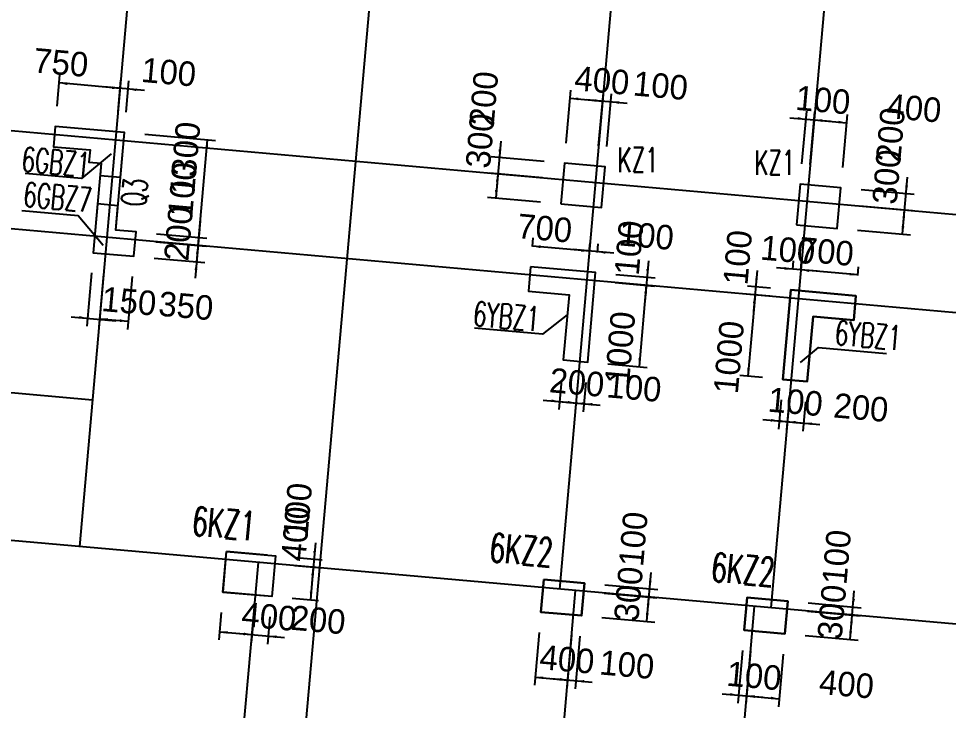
# Model space of a CAD drawing. Extents: x 387171 to 699106, y 11966 to 245688.
# Drawn here: x 605497 to 616884, y 65101 to 73574 of the extents above; entities that cross this region are included whole.
import ezdxf

# ---------------------------------------------------------------- set-up
doc = ezdxf.new("R2010")
doc.units = 0
doc.header["$LTSCALE"] = 100
doc.header["$MEASUREMENT"] = 0
for name, color, linetype in [('b边缘构件', 235, 'Continuous'), ('cnum', 7, 'Continuous'), ('COLU', 7, 'Continuous'), ('colu-主楼', 7, 'Continuous'), ('DIM', 3, 'Continuous'), ('DOTE', 253, 'Continuous'), ('NUM', 7, 'Continuous'), ('TEXT', 7, 'Continuous'), ('THIN', 7, 'Continuous'), ('wall-主楼', 2, 'Continuous'), ('Y阴影', 254, 'Continuous'), ('剪力墙身标注', 7, 'Continuous'), ('小尺寸', 4, 'Continuous'), ('柱', 2, 'Continuous')]:
    doc.layers.add(name, color=color, linetype=linetype)
doc.styles.get("Standard").update_dxf_attribs({"font": 'standard'})
doc.styles.add('tk', font='tk')
doc.dimstyles.get("Standard").update_dxf_attribs({"dimtxt": 300, "dimasz": 100, "dimexe": 100, "dimexo": 250, "dimgap": 100, "dimtad": 0, "dimtoh": 1, "dimdec": 0, "dimdsep": 46, "dimcen": 0.09, "dimclrt": 7, "dimadec": 0, "dimazin": 0, "dimtfac": 1, "dimtdec": 4, "dimtofl": 0, "dimtmove": 0, "dimatfit": 3, "dimfxl": 1, "dimtolj": 1, "dimtzin": 0, "dimarcsym": 0})

# ---------------------------------------------------------------- blocks, each defined once
blk = doc.blocks.new('*D72')
at = {"layer": '小尺寸', "color": 0, "linetype": 'ByBlock', "lineweight": -2}
for p, q in [((611872, 66056), (611814, 65409)), ((612270, 66021), (612213, 65374)), ((611823, 65508), (612222, 65473))]:
    blk.add_line(p, q, dxfattribs=at)
for points in [[(611823, 65508), (611924, 65516), (611921, 65483)], [(612222, 65473), (612121, 65465), (612123, 65499)]]:
    blk.add_solid(points, dxfattribs=at)
at = {"layer": '小尺寸', "color": 7, "linetype": 'Continuous', "lineweight": -2, "insert": (612214, 65725), "char_height": 300, "width": 576.67, "attachment_point": 5, "rotation": 354.9316, "style": 'tk'}
blk.add_mtext('400', dxfattribs=at)
blk = doc.blocks.new('*D1069')
at = {"layer": '小尺寸', "color": 0, "linetype": 'ByBlock', "lineweight": -2}
for p, q in [((612270, 66021), (612213, 65374)), ((612370, 66012), (612312, 65365)), ((612022, 65491), (612520, 65447))]:
    blk.add_line(p, q, dxfattribs=at)
for points in [[(612222, 65473), (612121, 65465), (612123, 65499)], [(612321, 65464), (612422, 65472), (612419, 65439)]]:
    blk.add_solid(points, dxfattribs=at)
at = {"layer": '小尺寸', "color": 7, "linetype": 'Continuous', "lineweight": -2, "insert": (612947, 65660), "char_height": 300, "width": 476.67, "attachment_point": 5, "rotation": 354.9316, "style": 'tk'}
blk.add_mtext('100', dxfattribs=at)
blk = doc.blocks.new('*D139')
at = {"layer": '小尺寸', "color": 0, "linetype": 'ByBlock', "lineweight": -2}
for p, q in [((612667, 66538), (613315, 66480)), ((613189, 66190), (613215, 66489)), ((612641, 66239), (613288, 66182))]:
    blk.add_line(p, q, dxfattribs=at)
for points in [[(613215, 66489), (613223, 66388), (613190, 66391)], [(613189, 66190), (613181, 66292), (613214, 66289)]]:
    blk.add_solid(points, dxfattribs=at)
at = {"layer": '小尺寸', "color": 7, "linetype": 'Continuous', "lineweight": -2, "insert": (612968, 66527), "char_height": 300, "width": 566.67, "attachment_point": 5, "rotation": 84.9316, "style": 'tk'}
blk.add_mtext('300', dxfattribs=at)
blk = doc.blocks.new('*D13')
at = {"layer": '小尺寸', "color": 0, "linetype": 'ByBlock', "lineweight": -2}
for p, q in [((613198, 66290), (613242, 66788)), ((612676, 66638), (613324, 66580)), ((612667, 66538), (613315, 66480))]:
    blk.add_line(p, q, dxfattribs=at)
for points in [[(613224, 66589), (613216, 66690), (613250, 66687)], [(613215, 66489), (613223, 66388), (613190, 66391)]]:
    blk.add_solid(points, dxfattribs=at)
at = {"layer": '小尺寸', "color": 7, "linetype": 'Continuous', "lineweight": -2, "insert": (613027, 67199), "char_height": 300, "width": 476.67, "attachment_point": 5, "rotation": 84.9316, "style": 'tk'}
blk.add_mtext('100', dxfattribs=at)
blk = doc.blocks.new('*D4522')
at = {"layer": '小尺寸', "color": 0, "linetype": 'ByBlock', "lineweight": -2}
for p, q in [((614362, 65835), (614305, 65188)), ((614462, 65827), (614404, 65179)), ((614114, 65305), (614612, 65261))]:
    blk.add_line(p, q, dxfattribs=at)
for points in [[(614313, 65288), (614212, 65280), (614215, 65313)], [(614413, 65279), (614514, 65287), (614511, 65253)]]:
    blk.add_solid(points, dxfattribs=at)
at = {"layer": '小尺寸', "color": 7, "linetype": 'Continuous', "lineweight": -2, "insert": (614505, 65522), "char_height": 300, "width": 476.67, "attachment_point": 5, "rotation": 354.9316, "style": 'tk'}
blk.add_mtext('100', dxfattribs=at)
blk = doc.blocks.new('*D601')
at = {"layer": '小尺寸', "color": 0, "linetype": 'ByBlock', "lineweight": -2}
for p, q in [((614462, 65827), (614404, 65179)), ((614860, 65791), (614803, 65144)), ((614413, 65279), (614811, 65243))]:
    blk.add_line(p, q, dxfattribs=at)
for points in [[(614413, 65279), (614514, 65287), (614511, 65253)], [(614811, 65243), (614710, 65236), (614713, 65269)]]:
    blk.add_solid(points, dxfattribs=at)
at = {"layer": '小尺寸', "color": 7, "linetype": 'Continuous', "lineweight": -2, "insert": (615637, 65421), "char_height": 300, "width": 576.67, "attachment_point": 5, "rotation": 354.9316, "style": 'tk'}
blk.add_mtext('400', dxfattribs=at)
blk = doc.blocks.new('*D57')
at = {"layer": '小尺寸', "color": 0, "linetype": 'ByBlock', "lineweight": -2}
for p, q in [((615158, 66317), (615805, 66260)), ((615679, 65970), (615706, 66268)), ((615131, 66018), (615779, 65961))]:
    blk.add_line(p, q, dxfattribs=at)
for points in [[(615706, 66268), (615713, 66167), (615680, 66170)], [(615679, 65970), (615671, 66071), (615704, 66068)]]:
    blk.add_solid(points, dxfattribs=at)
at = {"layer": '小尺寸', "color": 7, "linetype": 'Continuous', "lineweight": -2, "insert": (615458, 66306), "char_height": 300, "width": 566.67, "attachment_point": 5, "rotation": 84.9316, "style": 'tk'}
blk.add_mtext('300', dxfattribs=at)
blk = doc.blocks.new('*D1143')
at = {"layer": '小尺寸', "color": 0, "linetype": 'ByBlock', "lineweight": -2}
for p, q in [((615688, 66069), (615732, 66567)), ((615167, 66417), (615814, 66359)), ((615158, 66317), (615805, 66260))]:
    blk.add_line(p, q, dxfattribs=at)
for points in [[(615714, 66368), (615707, 66469), (615740, 66466)], [(615706, 66268), (615713, 66167), (615680, 66170)]]:
    blk.add_solid(points, dxfattribs=at)
at = {"layer": '小尺寸', "color": 7, "linetype": 'Continuous', "lineweight": -2, "insert": (615517, 66978), "char_height": 300, "width": 476.67, "attachment_point": 5, "rotation": 84.9316, "style": 'tk'}
blk.add_mtext('100', dxfattribs=at)
blk = doc.blocks.new('*D1430')
at = {"layer": '小尺寸', "color": 0, "linetype": 'ByBlock', "lineweight": -2}
for p, q in [((606539, 70445), (606481, 69797)), ((606887, 70414), (606830, 69766)), ((606490, 69897), (606839, 69866))]:
    blk.add_line(p, q, dxfattribs=at)
for points in [[(606490, 69897), (606591, 69905), (606588, 69871)], [(606839, 69866), (606738, 69858), (606741, 69891)]]:
    blk.add_solid(points, dxfattribs=at)
at = {"layer": '小尺寸', "color": 7, "linetype": 'Continuous', "lineweight": -2, "insert": (607547, 70054), "char_height": 300, "width": 566.67, "attachment_point": 5, "rotation": 354.9316, "style": 'tk'}
blk.add_mtext('350', dxfattribs=at)
blk = doc.blocks.new('*D439')
at = {"layer": '小尺寸', "color": 0, "linetype": 'ByBlock', "lineweight": -2}
for p, q in [((612785, 70700), (612287, 70744)), ((612486, 70720), (612495, 70826)), ((612586, 70711), (612595, 70817))]:
    blk.add_line(p, q, dxfattribs=at)
for points in [[(612487, 70726), (612385, 70718), (612388, 70751)], [(612586, 70717), (612687, 70725), (612684, 70692)]]:
    blk.add_solid(points, dxfattribs=at)
at = {"layer": '小尺寸', "color": 7, "linetype": 'Continuous', "lineweight": -2, "insert": (613187, 70915), "char_height": 300, "width": 476.67, "attachment_point": 5, "rotation": 354.9316, "style": 'tk'}
blk.add_mtext('100', dxfattribs=at)
blk = doc.blocks.new('*D1388')
at = {"layer": '小尺寸', "color": 0, "linetype": 'ByBlock', "lineweight": -2}
for p, q in [((611789, 70782), (611798, 70887)), ((612487, 70726), (611789, 70788)), ((612486, 70720), (612495, 70826))]:
    blk.add_line(p, q, dxfattribs=at)
for points in [[(611789, 70788), (611890, 70796), (611887, 70762)], [(612487, 70726), (612385, 70718), (612388, 70751)]]:
    blk.add_solid(points, dxfattribs=at)
at = {"layer": '小尺寸', "color": 7, "linetype": 'Continuous', "lineweight": -2, "insert": (611941, 71005), "char_height": 300, "width": 566.67, "attachment_point": 5, "rotation": 354.9316, "style": 'tk'}
blk.add_mtext('700', dxfattribs=at)
blk = doc.blocks.new('*D1338')
at = {"layer": '小尺寸', "color": 0, "linetype": 'ByBlock', "lineweight": -2}
for p, q in [((615076, 70491), (615086, 70596)), ((615774, 70434), (615077, 70496)), ((615773, 70429), (615783, 70534))]:
    blk.add_line(p, q, dxfattribs=at)
for points in [[(615077, 70496), (615178, 70504), (615175, 70471)], [(615774, 70434), (615673, 70427), (615676, 70460)]]:
    blk.add_solid(points, dxfattribs=at)
at = {"layer": '小尺寸', "color": 7, "linetype": 'Continuous', "lineweight": -2, "insert": (615390, 70719), "char_height": 300, "width": 566.67, "attachment_point": 5, "rotation": 354.9316, "style": 'tk'}
blk.add_mtext('700', dxfattribs=at)
blk = doc.blocks.new('*D2073')
at = {"layer": '小尺寸', "color": 0, "linetype": 'ByBlock', "lineweight": -2}
for p, q in [((614977, 70499), (614986, 70605)), ((615276, 70479), (614778, 70523)), ((615076, 70491), (615086, 70596))]:
    blk.add_line(p, q, dxfattribs=at)
for points in [[(614977, 70505), (614876, 70497), (614879, 70531)], [(615077, 70496), (615178, 70504), (615175, 70471)]]:
    blk.add_solid(points, dxfattribs=at)
at = {"layer": '小尺寸', "color": 7, "linetype": 'Continuous', "lineweight": -2, "insert": (614918, 70741), "char_height": 300, "width": 476.67, "attachment_point": 5, "rotation": 354.9316, "style": 'tk'}
blk.add_mtext('100', dxfattribs=at)
blk = doc.blocks.new('*D3458')
at = {"layer": '小尺寸', "color": 0, "linetype": 'ByBlock', "lineweight": -2}
for p, q in [((612145, 69144), (612114, 68785)), ((612345, 69127), (612313, 68767)), ((611923, 68902), (612521, 68849))]:
    blk.add_line(p, q, dxfattribs=at)
for points in [[(612122, 68884), (612021, 68876), (612024, 68910)], [(612322, 68866), (612423, 68874), (612420, 68841)]]:
    blk.add_solid(points, dxfattribs=at)
at = {"layer": '小尺寸', "color": 7, "linetype": 'Continuous', "lineweight": -2, "insert": (612335, 69116), "char_height": 300, "width": 566.67, "attachment_point": 5, "rotation": 354.9316, "style": 'tk'}
blk.add_mtext('200', dxfattribs=at)
blk = doc.blocks.new('*D3048')
at = {"layer": '小尺寸', "color": 0, "linetype": 'ByBlock', "lineweight": -2}
for p, q in [((612345, 69127), (612313, 68767)), ((612444, 69118), (612412, 68758)), ((612122, 68884), (612620, 68840))]:
    blk.add_line(p, q, dxfattribs=at)
for points in [[(612322, 68866), (612221, 68859), (612223, 68892)], [(612421, 68858), (612522, 68865), (612519, 68832)]]:
    blk.add_solid(points, dxfattribs=at)
at = {"layer": '小尺寸', "color": 7, "linetype": 'Continuous', "lineweight": -2, "insert": (613035, 69054), "char_height": 300, "width": 476.67, "attachment_point": 5, "rotation": 354.9316, "style": 'tk'}
blk.add_mtext('100', dxfattribs=at)
blk = doc.blocks.new('*D3949')
at = {"layer": '小尺寸', "color": 0, "linetype": 'ByBlock', "lineweight": -2}
for p, q in [((614835, 68906), (614803, 68546)), ((614935, 68897), (614903, 68537)), ((614613, 68664), (615111, 68619))]:
    blk.add_line(p, q, dxfattribs=at)
for points in [[(614812, 68646), (614711, 68638), (614714, 68671)], [(614912, 68637), (615013, 68645), (615010, 68612)]]:
    blk.add_solid(points, dxfattribs=at)
at = {"layer": '小尺寸', "color": 7, "linetype": 'Continuous', "lineweight": -2, "insert": (615011, 68879), "char_height": 300, "width": 476.67, "attachment_point": 5, "rotation": 354.9316, "style": 'tk'}
blk.add_mtext('100', dxfattribs=at)
blk = doc.blocks.new('*D3852')
at = {"layer": '小尺寸', "color": 0, "linetype": 'ByBlock', "lineweight": -2}
for p, q in [((614935, 68897), (614903, 68537)), ((615134, 68879), (615102, 68520)), ((614713, 68655), (615310, 68602))]:
    blk.add_line(p, q, dxfattribs=at)
for points in [[(614912, 68637), (614811, 68629), (614814, 68662)], [(615111, 68619), (615212, 68627), (615209, 68594)]]:
    blk.add_solid(points, dxfattribs=at)
at = {"layer": '小尺寸', "color": 7, "linetype": 'Continuous', "lineweight": -2, "insert": (615814, 68808), "char_height": 300, "width": 566.67, "attachment_point": 5, "rotation": 354.9316, "style": 'tk'}
blk.add_mtext('200', dxfattribs=at)
blk = doc.blocks.new('*D3264')
at = {"layer": '小尺寸', "color": 0, "linetype": 'ByBlock', "lineweight": -2}
for p, q in [((614542, 70488), (614498, 69990)), ((614706, 70272), (614425, 70297)), ((614697, 70173), (614416, 70198))]:
    blk.add_line(p, q, dxfattribs=at)
for points in [[(614525, 70288), (614517, 70390), (614550, 70387)], [(614516, 70189), (614524, 70088), (614490, 70091)]]:
    blk.add_solid(points, dxfattribs=at)
at = {"layer": '小尺寸', "color": 7, "linetype": 'Continuous', "lineweight": -2, "insert": (614305, 70648), "char_height": 300, "width": 476.67, "attachment_point": 5, "rotation": 84.9316, "style": 'tk'}
blk.add_mtext('100', dxfattribs=at)
blk = doc.blocks.new('*D3003')
at = {"layer": '小尺寸', "color": 0, "linetype": 'ByBlock', "lineweight": -2}
for p, q in [((614697, 70173), (614416, 70198)), ((614516, 70189), (614427, 69193)), ((614608, 69177), (614328, 69202))]:
    blk.add_line(p, q, dxfattribs=at)
for points in [[(614516, 70189), (614524, 70088), (614490, 70091)], [(614427, 69193), (614420, 69294), (614453, 69291)]]:
    blk.add_solid(points, dxfattribs=at)
at = {"layer": '小尺寸', "color": 7, "linetype": 'Continuous', "lineweight": -2, "insert": (614197, 69426), "char_height": 300, "width": 690, "attachment_point": 5, "rotation": 84.9316, "style": 'tk'}
blk.add_mtext('1000', dxfattribs=at)
blk = doc.blocks.new('*D686')
at = {"layer": '小尺寸', "color": 0, "linetype": 'ByBlock', "lineweight": -2}
for p, q in [((606715, 72437), (606749, 72819)), ((606815, 72428), (606849, 72810)), ((607039, 72693), (606541, 72737))]:
    blk.add_line(p, q, dxfattribs=at)
for points in [[(606741, 72719), (606639, 72711), (606642, 72744)], [(606840, 72710), (606941, 72718), (606938, 72685)]]:
    blk.add_solid(points, dxfattribs=at)
at = {"layer": '小尺寸', "color": 7, "linetype": 'Continuous', "lineweight": -2, "insert": (607336, 72917), "char_height": 300, "width": 476.67, "attachment_point": 5, "rotation": 354.9316, "style": 'tk'}
blk.add_mtext('100', dxfattribs=at)
blk = doc.blocks.new('*D425')
at = {"layer": '小尺寸', "color": 0, "linetype": 'ByBlock', "lineweight": -2}
for p, q in [((605968, 72503), (606002, 72885)), ((606741, 72719), (605993, 72785)), ((606715, 72437), (606749, 72819))]:
    blk.add_line(p, q, dxfattribs=at)
for points in [[(605993, 72785), (606095, 72793), (606092, 72760)], [(606741, 72719), (606639, 72711), (606642, 72744)]]:
    blk.add_solid(points, dxfattribs=at)
at = {"layer": '小尺寸', "color": 7, "linetype": 'Continuous', "lineweight": -2, "insert": (606016, 73034), "char_height": 300, "width": 566.67, "attachment_point": 5, "rotation": 354.9316, "style": 'tk'}
blk.add_mtext('750', dxfattribs=at)
blk = doc.blocks.new('*D4193')
at = {"layer": '小尺寸', "color": 0, "linetype": 'ByBlock', "lineweight": -2}
for p, q in [((607721, 71093), (607677, 70595)), ((607176, 70840), (607794, 70785)), ((607185, 70939), (607803, 70885))]:
    blk.add_line(p, q, dxfattribs=at)
for points in [[(607704, 70893), (607696, 70995), (607729, 70992)], [(607695, 70794), (607702, 70693), (607669, 70696)]]:
    blk.add_solid(points, dxfattribs=at)
at = {"layer": '小尺寸', "color": 7, "linetype": 'Continuous', "lineweight": -2, "insert": (607505, 71480), "char_height": 300, "width": 476.67, "attachment_point": 5, "rotation": 84.9316, "style": 'tk'}
blk.add_mtext('100', dxfattribs=at)
blk = doc.blocks.new('*D221')
at = {"layer": '小尺寸', "color": 0, "linetype": 'ByBlock', "lineweight": -2}
for p, q in [((607042, 72157), (607909, 72080)), ((607695, 70794), (607810, 72089)), ((607176, 70840), (607794, 70785))]:
    blk.add_line(p, q, dxfattribs=at)
for points in [[(607810, 72089), (607817, 71988), (607784, 71991)], [(607695, 70794), (607687, 70895), (607720, 70892)]]:
    blk.add_solid(points, dxfattribs=at)
at = {"layer": '小尺寸', "color": 7, "linetype": 'Continuous', "lineweight": -2, "insert": (607539, 71864), "char_height": 300, "width": 690, "attachment_point": 5, "rotation": 84.9316, "style": 'tk'}
blk.add_mtext('1300', dxfattribs=at)
blk = doc.blocks.new('*D4736')
at = {"layer": '小尺寸', "color": 0, "linetype": 'ByBlock', "lineweight": -2}
for p, q in [((613211, 70606), (613167, 70108)), ((612813, 70440), (613293, 70398)), ((612804, 70341), (613284, 70298))]:
    blk.add_line(p, q, dxfattribs=at)
for points in [[(613193, 70407), (613185, 70508), (613219, 70505)], [(613184, 70307), (613192, 70206), (613159, 70209)]]:
    blk.add_solid(points, dxfattribs=at)
at = {"layer": '小尺寸', "color": 7, "linetype": 'Continuous', "lineweight": -2, "insert": (612974, 70766), "char_height": 300, "width": 476.67, "attachment_point": 5, "rotation": 84.9316, "style": 'tk'}
blk.add_mtext('100', dxfattribs=at)
blk = doc.blocks.new('*D1055')
at = {"layer": '小尺寸', "color": 0, "linetype": 'ByBlock', "lineweight": -2}
for p, q in [((612804, 70341), (613284, 70298)), ((613184, 70307), (613096, 69311)), ((612715, 69345), (613196, 69302))]:
    blk.add_line(p, q, dxfattribs=at)
for points in [[(613184, 70307), (613192, 70206), (613159, 70209)], [(613096, 69311), (613088, 69412), (613121, 69409)]]:
    blk.add_solid(points, dxfattribs=at)
at = {"layer": '小尺寸', "color": 7, "linetype": 'Continuous', "lineweight": -2, "insert": (612865, 69541), "char_height": 300, "width": 690, "attachment_point": 5, "rotation": 84.9316, "style": 'tk'}
blk.add_mtext('1000', dxfattribs=at)
blk = doc.blocks.new('*D1722')
at = {"layer": '小尺寸', "color": 0, "linetype": 'ByBlock', "lineweight": -2}
for p, q in [((606389, 70458), (606332, 69806)), ((606539, 70445), (606481, 69792)), ((606141, 69923), (606689, 69874))]:
    blk.add_line(p, q, dxfattribs=at)
for points in [[(606340, 69905), (606239, 69897), (606242, 69931)], [(606490, 69892), (606591, 69900), (606588, 69867)]]:
    blk.add_solid(points, dxfattribs=at)
at = {"layer": '小尺寸', "color": 7, "linetype": 'Continuous', "lineweight": -2, "insert": (606849, 70111), "char_height": 300, "width": 476.67, "attachment_point": 5, "rotation": 354.9316, "style": 'tk'}
blk.add_mtext('150', dxfattribs=at)
blk = doc.blocks.new('*D2644')
at = {"layer": '小尺寸', "color": 0, "linetype": 'ByBlock', "lineweight": -2}
for p, q in [((607712, 70993), (607659, 70395)), ((607176, 70840), (607794, 70785)), ((607159, 70641), (607777, 70586))]:
    blk.add_line(p, q, dxfattribs=at)
for points in [[(607695, 70794), (607687, 70895), (607720, 70892)], [(607677, 70595), (607685, 70494), (607652, 70496)]]:
    blk.add_solid(points, dxfattribs=at)
at = {"layer": '小尺寸', "color": 7, "linetype": 'Continuous', "lineweight": -2, "insert": (607457, 70941), "char_height": 300, "width": 566.67, "attachment_point": 5, "rotation": 84.9316, "style": 'tk'}
blk.add_mtext('200', dxfattribs=at)
blk = doc.blocks.new('*D3062')
at = {"layer": '小尺寸', "color": 0, "linetype": 'ByBlock', "lineweight": -2}
for p, q in [((607978, 66301), (607948, 65965)), ((608377, 66266), (608347, 65929)), ((607957, 66064), (608356, 66029))]:
    blk.add_line(p, q, dxfattribs=at)
for points in [[(607957, 66064), (608058, 66072), (608055, 66039)], [(608356, 66029), (608255, 66021), (608257, 66054)]]:
    blk.add_solid(points, dxfattribs=at)
at = {"layer": '小尺寸', "color": 7, "linetype": 'Continuous', "lineweight": -2, "insert": (608564, 66249), "char_height": 300, "width": 576.67, "attachment_point": 5, "rotation": 354.9316, "style": 'tk'}
blk.add_mtext('400', dxfattribs=at)
blk = doc.blocks.new('*D3960')
at = {"layer": '小尺寸', "color": 0, "linetype": 'ByBlock', "lineweight": -2}
for p, q in [((608377, 66266), (608347, 65929)), ((608576, 66248), (608546, 65912)), ((608156, 66047), (608754, 65994))]:
    blk.add_line(p, q, dxfattribs=at)
for points in [[(608356, 66029), (608255, 66021), (608257, 66054)], [(608555, 66011), (608656, 66019), (608653, 65986)]]:
    blk.add_solid(points, dxfattribs=at)
at = {"layer": '小尺寸', "color": 7, "linetype": 'Continuous', "lineweight": -2, "insert": (609166, 66208), "char_height": 300, "width": 566.67, "attachment_point": 5, "rotation": 354.9316, "style": 'tk'}
blk.add_mtext('200', dxfattribs=at)
blk = doc.blocks.new('*D3867')
at = {"layer": '小尺寸', "color": 0, "linetype": 'ByBlock', "lineweight": -2}
for p, q in [((609132, 67153), (609088, 66655)), ((608891, 66973), (609214, 66945)), ((608882, 66874), (609205, 66845))]:
    blk.add_line(p, q, dxfattribs=at)
for points in [[(609115, 66953), (609107, 67054), (609140, 67052)], [(609106, 66854), (609114, 66753), (609080, 66756)]]:
    blk.add_solid(points, dxfattribs=at)
at = {"layer": '小尺寸', "color": 7, "linetype": 'Continuous', "lineweight": -2, "insert": (608917, 67553), "char_height": 300, "width": 476.67, "attachment_point": 5, "rotation": 84.9316, "style": 'tk'}
blk.add_mtext('100', dxfattribs=at)
blk = doc.blocks.new('*D3629')
at = {"layer": '小尺寸', "color": 0, "linetype": 'ByBlock', "lineweight": -2}
for p, q in [((608882, 66874), (609205, 66845)), ((609106, 66854), (609071, 66455)), ((608847, 66475), (609170, 66447))]:
    blk.add_line(p, q, dxfattribs=at)
for points in [[(609106, 66854), (609114, 66753), (609080, 66756)], [(609071, 66455), (609063, 66556), (609096, 66553)]]:
    blk.add_solid(points, dxfattribs=at)
at = {"layer": '小尺寸', "color": 7, "linetype": 'Continuous', "lineweight": -2, "insert": (608891, 67263), "char_height": 300, "width": 576.67, "attachment_point": 5, "rotation": 84.9316, "style": 'tk'}
blk.add_mtext('400', dxfattribs=at)
blk = doc.blocks.new('*D526')
at = {"layer": 'DIM', "color": 0, "linetype": 'ByBlock', "lineweight": -2}
for p, q in [((615091, 71794), (615149, 72442)), ((615191, 71785), (615248, 72433)), ((614941, 72360), (615439, 72316))]:
    blk.add_line(p, q, dxfattribs=at)
for points in [[(615140, 72342), (615039, 72334), (615042, 72368)], [(615240, 72333), (615341, 72341), (615338, 72308)]]:
    blk.add_solid(points, dxfattribs=at)
at = {"layer": 'DIM', "color": 7, "linetype": 'Continuous', "lineweight": -2, "insert": (615348, 72575), "char_height": 300, "width": 476.67, "attachment_point": 5, "rotation": 354.9316, "style": 'tk'}
blk.add_mtext('100', dxfattribs=at)
blk = doc.blocks.new('*D171')
at = {"layer": 'DIM', "color": 0, "linetype": 'ByBlock', "lineweight": -2}
for p, q in [((615191, 71785), (615248, 72433)), ((615240, 72333), (615638, 72298)), ((615590, 71750), (615647, 72398))]:
    blk.add_line(p, q, dxfattribs=at)
for points in [[(615240, 72333), (615341, 72341), (615338, 72308)], [(615638, 72298), (615537, 72290), (615540, 72323)]]:
    blk.add_solid(points, dxfattribs=at)
at = {"layer": 'DIM', "color": 7, "linetype": 'Continuous', "lineweight": -2, "insert": (616463, 72476), "char_height": 300, "width": 576.67, "attachment_point": 5, "rotation": 354.9316, "style": 'tk'}
blk.add_mtext('400', dxfattribs=at)
blk = doc.blocks.new('*D59')
at = {"layer": 'DIM', "color": 0, "linetype": 'ByBlock', "lineweight": -2}
for p, q in [((615799, 71280), (616446, 71222)), ((616320, 70932), (616347, 71231)), ((615772, 70981), (616420, 70924))]:
    blk.add_line(p, q, dxfattribs=at)
for points in [[(616347, 71231), (616354, 71130), (616321, 71133)], [(616320, 70932), (616312, 71033), (616346, 71031)]]:
    blk.add_solid(points, dxfattribs=at)
at = {"layer": 'DIM', "color": 7, "linetype": 'Continuous', "lineweight": -2, "insert": (616131, 71635), "char_height": 300, "width": 566.67, "attachment_point": 5, "rotation": 84.9316, "style": 'tk'}
blk.add_mtext('300', dxfattribs=at)
blk = doc.blocks.new('*D992')
at = {"layer": 'DIM', "color": 0, "linetype": 'ByBlock', "lineweight": -2}
for p, q in [((616329, 71032), (616382, 71630)), ((615816, 71479), (616464, 71422)), ((615799, 71280), (616446, 71222))]:
    blk.add_line(p, q, dxfattribs=at)
for points in [[(616364, 71430), (616357, 71532), (616390, 71529)], [(616347, 71231), (616354, 71130), (616321, 71133)]]:
    blk.add_solid(points, dxfattribs=at)
at = {"layer": 'DIM', "color": 7, "linetype": 'Continuous', "lineweight": -2, "insert": (616177, 72151), "char_height": 300, "width": 566.67, "attachment_point": 5, "rotation": 84.9316, "style": 'tk'}
blk.add_mtext('200', dxfattribs=at)
blk = doc.blocks.new('*D557')
at = {"layer": 'DIM', "color": 0, "linetype": 'ByBlock', "lineweight": -2}
for p, q in [((611402, 72071), (611349, 71474)), ((611932, 71824), (611284, 71881)), ((611914, 71624), (611267, 71682))]:
    blk.add_line(p, q, dxfattribs=at)
for points in [[(611384, 71872), (611376, 71973), (611409, 71970)], [(611366, 71673), (611374, 71572), (611341, 71575)]]:
    blk.add_solid(points, dxfattribs=at)
at = {"layer": 'DIM', "color": 7, "linetype": 'Continuous', "lineweight": -2, "insert": (611197, 72593), "char_height": 300, "width": 566.67, "attachment_point": 5, "rotation": 84.9316, "style": 'tk'}
blk.add_mtext('200', dxfattribs=at)
blk = doc.blocks.new('*D1792')
at = {"layer": 'DIM', "color": 0, "linetype": 'ByBlock', "lineweight": -2}
for p, q in [((611914, 71624), (611267, 71682)), ((611366, 71673), (611340, 71374)), ((611888, 71326), (611240, 71383))]:
    blk.add_line(p, q, dxfattribs=at)
for points in [[(611366, 71673), (611374, 71572), (611341, 71575)], [(611340, 71374), (611332, 71475), (611365, 71472)]]:
    blk.add_solid(points, dxfattribs=at)
at = {"layer": 'DIM', "color": 7, "linetype": 'Continuous', "lineweight": -2, "insert": (611151, 72077), "char_height": 300, "width": 566.67, "attachment_point": 5, "rotation": 84.9316, "style": 'tk'}
blk.add_mtext('300', dxfattribs=at)
blk = doc.blocks.new('*D1513')
at = {"layer": 'DIM', "color": 0, "linetype": 'ByBlock', "lineweight": -2}
for p, q in [((612203, 72050), (612260, 72698)), ((612601, 72015), (612659, 72663)), ((612251, 72598), (612650, 72563))]:
    blk.add_line(p, q, dxfattribs=at)
for points in [[(612251, 72598), (612352, 72606), (612350, 72573)], [(612650, 72563), (612549, 72555), (612552, 72588)]]:
    blk.add_solid(points, dxfattribs=at)
at = {"layer": 'DIM', "color": 7, "linetype": 'Continuous', "lineweight": -2, "insert": (612642, 72815), "char_height": 300, "width": 576.67, "attachment_point": 5, "rotation": 354.9316, "style": 'tk'}
blk.add_mtext('400', dxfattribs=at)
blk = doc.blocks.new('*D2268')
at = {"layer": 'DIM', "color": 0, "linetype": 'ByBlock', "lineweight": -2}
for p, q in [((612601, 72015), (612659, 72663)), ((612701, 72006), (612758, 72654)), ((612451, 72581), (612949, 72537))]:
    blk.add_line(p, q, dxfattribs=at)
for points in [[(612650, 72563), (612549, 72555), (612552, 72588)], [(612749, 72554), (612851, 72562), (612848, 72529)]]:
    blk.add_solid(points, dxfattribs=at)
at = {"layer": 'DIM', "color": 7, "linetype": 'Continuous', "lineweight": -2, "insert": (613359, 72751), "char_height": 300, "width": 476.67, "attachment_point": 5, "rotation": 354.9316, "style": 'tk'}
blk.add_mtext('100', dxfattribs=at)

msp = doc.modelspace()

# ---------------------------------------------------------------- hatches: boundary and pattern name
at = {"layer": 'Y阴影'}
h = msp.add_hatch(dxfattribs=at)
h.set_pattern_fill('ANSI31', color=256, scale=25, angle=-21.95462, style=0)
h.set_pattern_definition([])
h.paths.add_polyline_path([(605924.2, 72005), (606372.5, 71965.2), (606359.2, 71815.8), (606508.6, 71802.6), (606495.4, 71653.2), (606744.4, 71631.1), (606793, 72178.9), (605946.3, 72254)], flags=0)
h = msp.add_hatch(dxfattribs=at)
h.set_pattern_fill('ANSI31', color=256, scale=25, angle=-21.95462, style=0)
h.set_pattern_definition([])
h.paths.add_polyline_path([(606464.5, 71304.5), (606411.5, 70706.9), (606909.5, 70662.7), (606936, 70961.5), (606687, 70983.6), (606713.5, 71282.4)], flags=0)
h = msp.add_hatch(dxfattribs=at)
h.set_pattern_fill('ANSI31', color=256, scale=25, angle=-21.95462, style=0)
h.set_pattern_definition([])
h.paths.add_polyline_path([(611766.7, 70533.1), (611740.2, 70234.3), (612238.2, 70190.1), (612167.6, 69393.2), (612466.4, 69366.7), (612563.6, 70462.4)], flags=0)
h = msp.add_hatch(dxfattribs=at)
h.set_pattern_fill('ANSI31', color=256, scale=25, angle=-21.95462, style=0)
h.set_pattern_definition([])
h.paths.add_polyline_path([(614954.5, 70250.4), (614857.4, 69154.7), (615156.2, 69128.2), (615226.9, 69925), (615724.9, 69880.9), (615751.4, 70179.7)], flags=0)

# ---------------------------------------------------------------- linework, layer by layer
at = {"layer": 'b边缘构件'}
msp.add_lwpolyline([(605924.2, 72005), (606372.5, 71965.2), (606359.2, 71815.8), (606508.6, 71802.6), (606495.4, 71653.2), (606744.4, 71631.1), (606793, 72178.9), (605946.3, 72254)], close=True, dxfattribs=at)
for points in [[(606464.5, 71304.5), (606411.5, 70706.9), (606909.5, 70662.7), (606936, 70961.5), (606687, 70983.6), (606713.5, 71282.4), (606464.5, 71304.5)], [(611766.7, 70533.1), (611740.2, 70234.3), (612238.2, 70190.1), (612167.6, 69393.2), (612466.4, 69366.7), (612563.6, 70462.4), (611766.7, 70533.1)], [(614954.5, 70250.4), (614857.4, 69154.7), (615156.2, 69128.2), (615226.9, 69925), (615724.9, 69880.9), (615751.4, 70179.7), (614954.5, 70250.4)]]:
    msp.add_lwpolyline(points, dxfattribs=at)
at = {"layer": 'COLU'}
for points in [[(612136.5, 71303.4), (612634.6, 71259.3), (612678.8, 71757.3), (612180.7, 71801.5)], [(615025.2, 71047.2), (615523.3, 71003.1), (615567.4, 71501.1), (615069.4, 71545.3)]]:
    msp.add_lwpolyline(points, close=True, dxfattribs=at)
at = {"layer": 'colu-主楼'}
for points in [[(608044.6, 67048.3), (608642.3, 66995.3), (608598.1, 66497.2), (608000.5, 66550.2)], [(611929.4, 66703.7), (612427.4, 66659.6), (612392.1, 66261.1), (611894, 66305.3)], [(614917.6, 66438.7), (614419.6, 66482.9), (614384.3, 66084.4), (614882.3, 66040.3)]]:
    msp.add_lwpolyline(points, close=True, dxfattribs=at)
at = {"layer": 'DOTE'}
for p, q in [((612569.3, 105047.1), (607133.4, 43756.3)), ((607412.5, 80295.8), (606242.8, 67107.7)), ((613289.4, 79774.6), (612119.8, 66586.5)), ((615879.3, 79544.9), (614709.6, 66356.8)), ((569231.6, 75409.9), (664009.5, 67003.9)), ((652518.1, 66818.4), (592525.8, 72139.2)), ((606401.9, 68900.7), (592349.1, 70147)), ((652182.4, 63033.3), (592190.1, 68354)), ((607473.8, 56084.9), (608434.2, 66913.3)), ((611358.6, 55740.3), (612319, 66568.8)), ((613550, 55546), (614510.4, 66374.4))]:
    msp.add_line(p, q, dxfattribs=at)
at = {"layer": 'THIN', "color": 200}
for points in [[(606631.8, 71917), (606268.4, 71613.6), (605579.4, 71674.7)], [(606532.3, 70794.8), (606227.9, 71157.5), (605538.9, 71218.6)], [(612216.8, 69944.7), (611915.2, 69707.8), (611078.5, 69782)], [(615074.3, 69363.6), (615291.2, 69545.1), (616127.9, 69470.9)]]:
    msp.add_lwpolyline(points, dxfattribs=at)
at = {"layer": 'wall-主楼'}
for points in [[(606793, 72178.9), (605946.3, 72254), (605924.2, 72005), (606372.5, 71965.2), (606359.2, 71815.8), (606508.6, 71802.6), (606411.5, 70706.9), (606909.5, 70662.7), (606936, 70961.5), (606687, 70983.6)], [(611767, 70533.1), (611740.5, 70234.2), (612238.6, 70190.1), (612167.9, 69393.2), (612466.7, 69366.7), (612563.9, 70462.4)], [(615751.4, 70179.7), (615724.9, 69880.9), (615226.9, 69925), (615156.2, 69128.2), (614857.4, 69154.7), (614954.5, 70250.4)]]:
    msp.add_lwpolyline(points, close=True, dxfattribs=at)
at = {"layer": '柱'}
for p, q in [((608542.5, 67004.1), (608044.5, 67048.3)), ((611929.2, 66703.8), (611893.9, 66305.3)), ((612427.3, 66659.6), (611929.2, 66703.8)), ((612391.9, 66261.2), (612427.3, 66659.6)), ((608000.3, 66550.3), (608498.3, 66506.1)), ((614419.4, 66482.9), (614384.1, 66084.5)), ((614917.5, 66438.7), (614419.4, 66482.9)), ((614882.1, 66040.3), (614917.5, 66438.7)), ((611893.9, 66305.3), (612391.9, 66261.2)), ((614384.1, 66084.5), (614882.1, 66040.3))]:
    msp.add_line(p, q, dxfattribs=at)
for points in [[(608044.5, 67048.3), (608642.1, 66995.3), (608597.9, 66497.3), (608000.3, 66550.3)], [(611929.2, 66703.8), (612427.3, 66659.6), (612391.9, 66261.2), (611893.9, 66305.3)], [(614419.4, 66482.9), (614917.5, 66438.7), (614882.1, 66040.3), (614384.1, 66084.5)]]:
    msp.add_lwpolyline(points, close=True, dxfattribs=at)

# ---------------------------------------------------------------- texts
at = {"layer": 'cnum', "color": 200, "width": 0.7}
for s, p in [('6KZ1', (607610.1, 67248.6)), ('6KZ2', (611252.3, 66925.6)), ('6KZ2', (613967.8, 66684.7)), ('6KZ2', (613967.8, 66684.7))]:
    msp.add_text(s, height=350, rotation=354.93165, dxfattribs=at).set_placement(p)
at = {"layer": 'NUM', "color": 200, "width": 0.7}
for p in [(612833.2, 71694.2), (614509.4, 71659.3)]:
    msp.add_text('KZ1', height=300, dxfattribs=at).set_placement(p)
at = {"layer": 'TEXT', "color": 200, "width": 0.7}
for s, p in [('6GBZ1', (605525, 71704.2)), ('6GBZ7', (605545.3, 71273.8)), ('6YBZ1', (611054, 69812.8)), ('6YBZ1', (615483.9, 69581))]:
    msp.add_text(s, height=300, rotation=354.93165, dxfattribs=at).set_placement(p)
at = {"layer": '剪力墙身标注', "width": 0.7}
msp.add_text('Q3', height=300, rotation=84.93165, dxfattribs=at).set_placement((607051.3, 71260.4))

# ---------------------------------------------------------------- dimensions: what is measured, and where the dimension line sits
at = {"layer": 'DIM', "color": 200}
for p1, p2, distance, picture, middle in [((612180.7, 71801.5), (612579.2, 71766.1), 800, '*D1513', (612056.3, 72866.6)), ((612180.7, 71801.5), (612163, 71602.3), -800, '*D557', (611154.1, 72111.5)), ((612579.2, 71766.1), (612678.8, 71757.3), 800, '*D2268', (612972.7, 72785.4)), ((615069.4, 71545.3), (615169, 71536.4), 800, '*D526', (614961, 72609)), ((615169, 71536.4), (615567.4, 71501.1), 800, '*D171', (615877.4, 72527.7)), ((615549.8, 71301.9), (615567.4, 71501.1), -800, '*D992', (616134.5, 71669.7)), ((612163, 71602.3), (612136.5, 71303.4), -800, '*D1792', (611103.9, 71545.6)), ((615523.3, 71003.1), (615549.8, 71301.9), -800, '*D59', (616084.4, 71103.9))]:
    dim = msp.add_aligned_dim(p1=p1, p2=p2, distance=distance, dimstyle='Standard', dxfattribs=at)
    dim.commit()
    dim.dimension.update_dxf_attribs({"geometry": picture, "text_midpoint": middle})
at = {"layer": '小尺寸'}
for base, p1, p2, angle, picture, middle in [((605993.4, 72785.3), (606693.4, 72187.8), (605946.3, 72254), 354.93165, '*D425', (606015.5, 73034.3)), ((606740.5, 72719), (606793, 72178.9), (606693.4, 72187.8), 354.93165, '*D686', (606949.7, 72951.5)), ((607809.5, 72088.8), (606927.2, 70861.9), (606793, 72178.9), 84.93165, '*D221', (607538.6, 71864.2)), ((607694.7, 70793.8), (606936, 70961.5), (606927.2, 70861.9), 84.93165, '*D4193', (607470.3, 71093.7)), ((607677, 70594.6), (606927.2, 70861.9), (606909.5, 70662.7), 84.93165, '*D2644', (607414.1, 70459.7)), ((613184.3, 70307), (612563.6, 70462.4), (612554.7, 70362.8), 84.93165, '*D4736', (612939.7, 70378.9)), ((614515.8, 70188.9), (614954.5, 70250.4), (614945.7, 70150.7), 84.93165, '*D3264', (614271.2, 70260.8)), ((606489.8, 69892), (606411.5, 70706.9), (606560.9, 70693.6), 354.93165, '*D1722', (606437.2, 70147.6)), ((613096, 69310.9), (612554.7, 70362.8), (612466.4, 69366.7), 84.93165, '*D1055', (612865.4, 69540.7)), ((614427.4, 69192.8), (614945.7, 70150.7), (614857.4, 69154.7), 84.93165, '*D3003', (614197.2, 69426.4)), ((612321.6, 68866.4), (612167.6, 69393.2), (612366.8, 69375.5), 354.93165, '*D3458', (611853.9, 69158.9)), ((612421.2, 68857.6), (612366.8, 69375.5), (612466.4, 69366.7), 354.93165, '*D3048', (612648.5, 69088.4)), ((614911.8, 68637), (614857.4, 69154.7), (614957, 69145.8), 354.93165, '*D3949', (614624.4, 68913.5)), ((615111.1, 68619.4), (614957, 69145.8), (615156.2, 69128.2), 354.93165, '*D3852', (615332.9, 68850.7)), ((609105.9, 66853.8), (608642.1, 66995.3), (608633.3, 66895.7), 84.93165, '*D3867', (608882.6, 67166.2)), ((609070.5, 66455.3), (608633.3, 66895.7), (608597.9, 66497.3), 84.93165, '*D3629', (608839.2, 66676.6)), ((608355.6, 66029.1), (608000.3, 66550.3), (608398.7, 66514.9), 354.93165, '*D3062', (607978.2, 66301.2)), ((608554.9, 66011.4), (608398.7, 66514.9), (608597.9, 66497.3), 354.93165, '*D3960', (608684.9, 66250.9))]:
    dim = msp.add_linear_dim(base=base, p1=p1, p2=p2, angle=angle, dimstyle='Standard', dxfattribs=at)
    dim.commit()
    dim.dimension.update_dxf_attribs({"geometry": picture, "text_midpoint": middle})
for p1, p2, distance, picture, middle in [((612464, 70471.2), (611766.7, 70533.1), -255.8, '*D1388', (611941, 71005.1)), ((612563.6, 70462.4), (612464, 70471.2), -255.8, '*D439', (612800.3, 70949.2)), ((615054.1, 70241.5), (614954.5, 70250.4), -255.8, '*D2073', (614531.2, 70775.4)), ((615751.4, 70179.7), (615054.1, 70241.5), -255.8, '*D1338', (615390.4, 70719.4)), ((606560.9, 70693.6), (606909.5, 70662.7), -800, '*D1430', (606990.6, 70103.3)), ((612418.4, 66560), (612427.3, 66659.6), -800, '*D13', (612992.9, 66812.1)), ((614908.6, 66339.1), (614917.5, 66438.7), -800, '*D1143', (615483.2, 66591.3)), ((612391.9, 66261.2), (612418.4, 66560), -800, '*D139', (612920.5, 65995.3)), ((614882.1, 66040.3), (614908.6, 66339.1), -800, '*D57', (615410.7, 65774.5)), ((611893.9, 66305.3), (612292.3, 66270), -800, '*D72', (611628.1, 65776.7)), ((612292.3, 66270), (612391.9, 66261.2), -800, '*D1069', (612560.6, 65694)), ((614384.1, 66084.5), (614483.7, 66075.6), -800, '*D4522', (614118.3, 65555.9)), ((614483.7, 66075.6), (614882.1, 66040.3), -800, '*D601', (615050.8, 65473.2))]:
    dim = msp.add_aligned_dim(p1=p1, p2=p2, distance=distance, dimstyle='Standard', dxfattribs=at)
    dim.commit()
    dim.dimension.update_dxf_attribs({"geometry": picture, "text_midpoint": middle})

doc.saveas('drawing.dxf')
